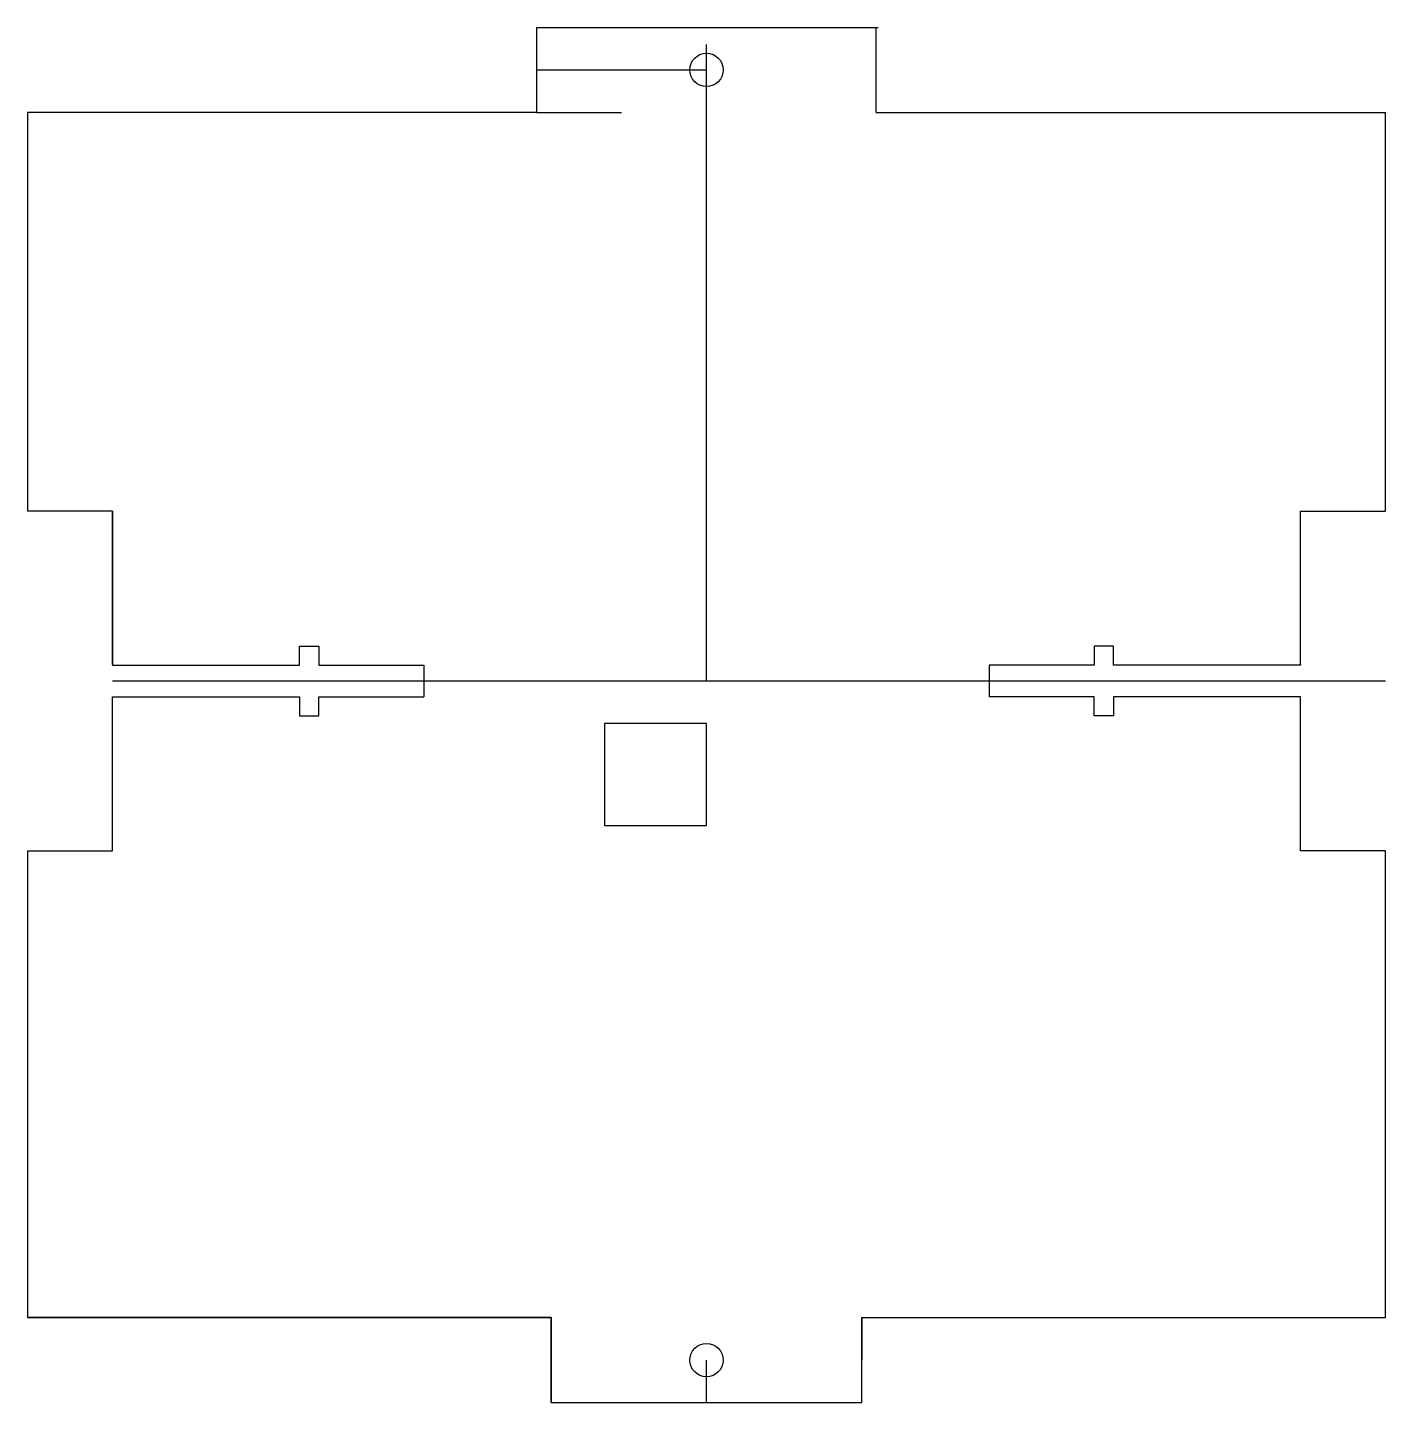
# Model space of a CAD drawing. Header units: inches. Extents: x -2 to 2, y 0 to 4.05.
import ezdxf

# ---------------------------------------------------------------- set-up
doc = ezdxf.new("R2010")
doc.units = ezdxf.units.IN
doc.layers.get('0').update_dxf_attribs({"linetype": 'CONTINUOUS'})

msp = doc.modelspace()

# ---------------------------------------------------------------- linework, layer by layer
for p, q in [((-0.5, 4.05), (0.5056, 4.05)), ((-0.5, 3.8), (-0.5, 4.05)), ((0.5, 3.8), (0.5, 4.05)), ((0, 2.125), (0, 4)), ((-0.5, 3.8), (-0.5, 3.925)), ((-0.5, 3.925), (0, 3.925)), ((-2, 3.8), (-2, 2.625)), ((-0.5, 3.8), (-2, 3.8)), ((-0.5, 3.8), (-0.25, 3.8)), ((0.5, 3.8), (2, 3.8)), ((2, 2.625), (2, 3.8)), ((-1.75, 2.625), (-2, 2.625)), ((-1.75, 2.625), (-1.75, 2.174)), ((-1.75, 2.174), (-1.75, 2.625)), ((1.75, 2.625), (2, 2.625)), ((1.75, 2.174), (1.75, 2.625)), ((-1.199, 2.1715), (-1.199, 2.2275)), ((-1.199, 2.2275), (-1.142, 2.2275)), ((-1.142, 2.2275), (-1.142, 2.1715)), ((1.142, 2.2275), (1.142, 2.1715)), ((1.199, 2.2275), (1.142, 2.2275)), ((1.199, 2.1715), (1.199, 2.2275)), ((-1.75, 2.174), (-1.75, 2.1715)), ((-1.75, 2.1715), (-1.199, 2.1715)), ((-1.142, 2.1715), (-0.833, 2.1715)), ((-0.833, 2.1715), (-0.833, 2.0785)), ((1.142, 2.1715), (0.833, 2.1715)), ((0.833, 2.1715), (0.833, 2.0785)), ((1.75, 2.1715), (1.199, 2.1715)), ((1.75, 2.174), (1.75, 2.1715)), ((2, 2.125), (-1.75, 2.125)), ((-1.75, 2.076), (-1.75, 2.0785)), ((-1.75, 2.0785), (-1.199, 2.0785)), ((-1.75, 1.625), (-1.75, 2.076)), ((-1.199, 2.0785), (-1.199, 2.0225)), ((-1.142, 2.0225), (-1.142, 2.0785)), ((-1.142, 2.0785), (-0.833, 2.0785)), ((1.142, 2.0785), (0.833, 2.0785)), ((1.142, 2.0225), (1.142, 2.0785)), ((1.199, 2.0785), (1.199, 2.0225)), ((1.75, 2.0785), (1.199, 2.0785)), ((1.75, 2.076), (1.75, 2.0785)), ((1.75, 1.625), (1.75, 2.076)), ((-1.199, 2.0225), (-1.142, 2.0225)), ((1.199, 2.0225), (1.142, 2.0225)), ((-2, 1.625), (-1.75, 1.625)), ((-2, 1.625), (-2, 0.25)), ((2, 1.625), (1.75, 1.625)), ((2, 0.25), (2, 1.625)), ((-0.4578, 0.25), (-2, 0.25)), ((-2, 0.25), (-0.4578, 0.25)), ((-0.4578, 0), (-0.4578, 0.25)), ((-0.4578, 0.25), (-0.4578, 0)), ((0.4578, 0), (0.4578, 0.25)), ((0.4578, 0.25), (2, 0.25)), ((0.4578, 0.25), (0.4578, 0.125)), ((0, 0), (0, 0.125)), ((-0.4578, 0), (0.4578, 0))]:
    msp.add_line(p, q)
msp.add_lwpolyline([(0, 2), (-0.3, 2), (-0.3, 1.7), (0, 1.7)], close=True)
for centre in [(0, 3.925), (0, 0.125)]:
    msp.add_circle(centre, 0.0492)

doc.saveas('drawing.dxf')
